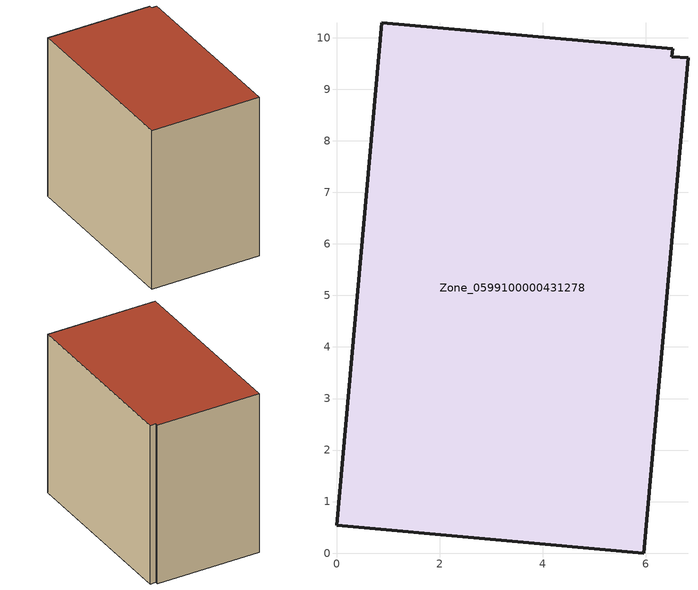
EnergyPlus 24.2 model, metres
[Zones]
Zone_0599100000431278
 floor ground (C_G): 6.82,9.61 5.96,0 0,0.54 0.88,10.29 6.52,9.78 6.51,9.63 z0
 wall outside (C_F): 0,0.54 5.96,0 6.82,9.61 6.51,9.63 6.52,9.78 0.88,10.29 0,0.54 z0:8.9
 roof outside (C_R): 5.96,0 6.82,9.61 6.51,9.63 6.52,9.78 0.88,10.29 0,0.54 z8.9
[BUILDING]
Pand.0599100000431278: North Axis=0; Terrain=City; Loads Convergence Tolerance Value=0.04; Temperature Convergence Tolerance Value=0.4; Solar Distribution=FullExterior; Maximum Number of Warmup Days=25; Minimum Number of Warmup Days=1
[Site:Location]
Rotterdam.The.Hague.AP_ZH_NLD Design_Conditions: Latitude=51.96; Longitude=4.45; Time Zone=1; Elevation=-4.5
[SITE:GROUNDTEMPERATURE:BUILDINGSURFACE]
18, 18, 18, 18, 18, 18, 18, 18, 18, 18, 18, 18
[MATERIAL] Thermal Absorptance=0.9; Solar Absorptance=0.7; Visible Absorptance=0.7
Name | Roughness | Thickness | Conductivity | Density | Specific Heat
G.TC.2006-2014 | MediumSmooth | 0.15 | 0.06 | 540 | 1210
F.TC.2006-2014 | Rough | 0.3 | 0.12 | 1920 | 840
R.TC.2006-2014 | MediumRough | 0.2 | 0.08 | 1500 | 1000
[CONSTRUCTION]
C_G: G.TC.2006-2014
C_F: F.TC.2006-2014
C_R: R.TC.2006-2014
[ZONE]
Zone_0599100000431278: Type=1; Multiplier=1; Ceiling Height=Autocalculate; Volume=Autocalculate; Floor Area=autocalculate; Part of Total Floor Area=Yes
[ZONEINFILTRATION:DESIGNFLOWRATE]
Infil_Zone_0599100000431278: Zone or ZoneList or Space or SpaceList=Zone_0599100000431278; Schedule=AlwaysOn; Design Flow Rate Calculation Method=Flow/Area; Flow Rate per Floor Area=0.0015; Constant Term Coefficient=1; Temperature Term Coefficient=0; Velocity Term Coefficient=0; Velocity Squared Term Coefficient=0
[HVACTEMPLATE:ZONE:IDEALLOADSAIRSYSTEM]
Zone_0599100000431278: Maximum Heating Supply Air Temperature=50; Minimum Cooling Supply Air Temperature=13; Maximum Heating Supply Air Humidity Ratio=0.0156; Minimum Cooling Supply Air Humidity Ratio=0.0077; Heating Limit=NoLimit; Cooling Limit=NoLimit; Dehumidification Control Type=ConstantSensibleHeatRatio; Cooling Sensible Heat Ratio=0.7; Dehumidification Setpoint=60; Humidification Control Type=None; Humidification Setpoint=30; Outdoor Air Method=None; Outdoor Air Flow Rate per Person=0.00944; Outdoor Air Flow Rate per Zone Floor Area=0; Outdoor Air Flow Rate per Zone=0; Demand Controlled Ventilation Type=None; Outdoor Air Economizer Type=NoEconomizer; Heat Recovery Type=None; Sensible Heat Recovery Effectiveness=0.7; Latent Heat Recovery Effectiveness=0.65
[ZONECONTROL:THERMOSTAT]
ThermostatControl_Zone_0599100000431278: Zone or ZoneList=Zone_0599100000431278; Control Type Schedule=DualSetpointControlType; Control 1=Thermostat_Zone_0599100000431278; Temperature Difference Between Cutout And Setpoint=0
[THERMOSTATSETPOINT:DUALSETPOINT]
Thermostat_Zone_0599100000431278: Heating Setpoint Temperature Schedule=HeatingSetpoint_Zone_0599100000431278; Cooling Setpoint Temperature Schedule=CoolingSetpoint_Zone_0599100000431278
[SCHEDULE:COMPACT]
HeatingSetpoint_Zone_0599100000431278: Through: 12/31, For: AllDays, Until: 24:00, 21
CoolingSetpoint_Zone_0599100000431278: Through: 12/31, For: AllDays, Until: 24:00, 24
DualSetpointControlType: Through: 12/31, For: AllDays, Until: 24:00, 4
AlwaysOn: Through: 12/31, For: AllDays, Until: 24:00, 1
